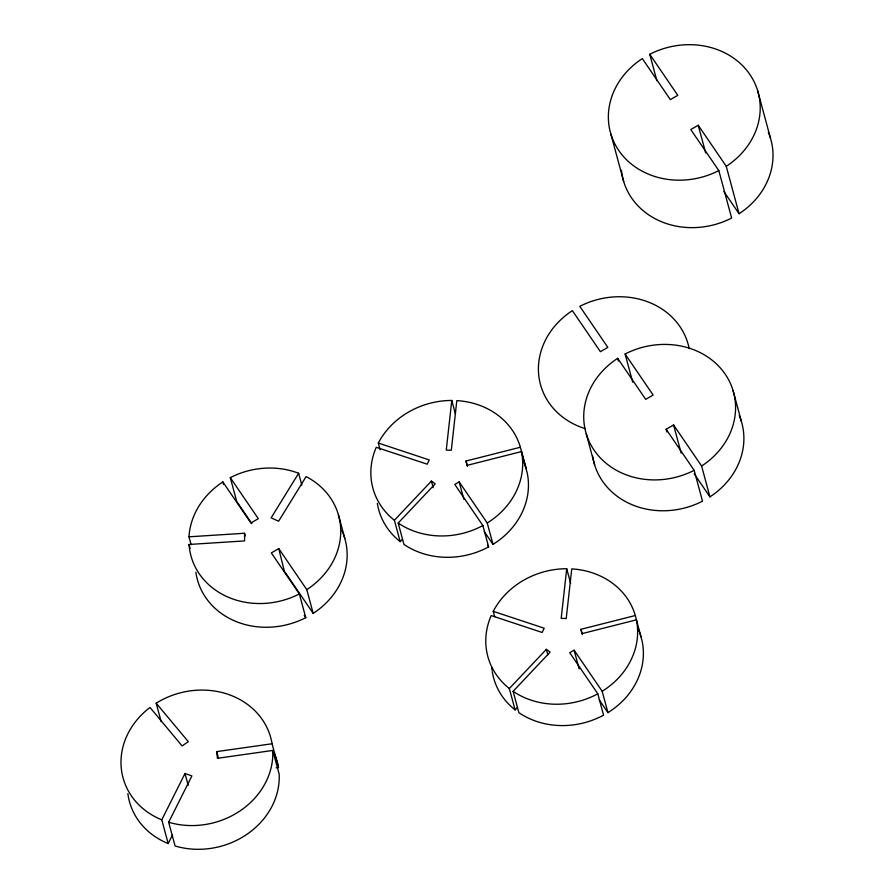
<?xml version="1.0" encoding="UTF-8"?>
<svg xmlns="http://www.w3.org/2000/svg" width="894" height="894" viewBox="0 0 894 894"><rect width="100%" height="100%" fill="white"/><g stroke="black" fill="none" stroke-linecap="round" stroke-linejoin="round"><path stroke-width="1.34" d="M380.106 449.727L378.307 443.055A76.526 67.061 -15.1 0 1 451.783 400.456L446.262 450.073L451.302 450.23L456.823 400.613A76.526 67.061 -15.1 0 1 520.375 447.246L526.141 468.601A76.526 67.061 -15.1 0 0 523.236 460.745M494.673 616.67L493.231 611.328A76.526 67.061 -15.1 0 1 566.718 568.729L561.197 618.357L566.226 618.503L571.758 568.886A76.526 67.061 -15.1 0 1 635.31 615.519L642.149 641.221A76.526 67.061 -15.1 0 1 607.942 712.63L599.17 699.79M172.531 834.873L168.184 843.567L161.78 819.832L185.002 773.489L191.897 775.903L168.675 822.245L175.079 845.981A76.526 67.061 -15.1 0 0 279.174 774.182L272.771 750.446L217.421 758.302L216.717 751.619L272.067 743.763L278.47 767.488L276.168 767.812M251.873 523.593L236.686 501.366L230.283 477.631A76.526 67.061 -15.1 0 1 298.641 473.261L271.117 517.861L278.593 521.213L306.117 476.614A76.526 67.061 -15.1 0 1 306.787 589.638L313.191 613.373A76.526 67.061 -15.1 0 0 341.899 530.611M402.479 539.171L400.166 541.619L394.399 520.263L431.411 481.084L435.188 483.855L398.188 523.035L403.943 544.39A76.526 67.061 -15.1 0 0 488.638 546.893L482.872 525.538L454.8 484.436L459.17 481.9L487.241 523.001L493.007 544.357A76.526 67.061 -15.1 0 0 527.214 472.948L521.448 451.582L467.093 465.361L466.009 461.025L520.375 447.246M517.414 707.445L515.1 709.892L509.334 688.536L546.346 649.357L550.123 652.128L513.111 691.308L518.878 712.663A76.526 67.061 -15.1 0 0 603.573 715.166L597.807 693.811L569.735 652.709L574.104 650.173L602.176 691.274L607.942 712.63M768.371 132.39A76.526 67.061 -15.1 0 1 739.059 213.744L726.252 166.284L698.214 125.238L690.783 129.552L718.821 170.586L731.627 218.047A76.526 67.061 -15.1 0 1 621.453 170.273M306.787 589.638L278.749 548.592L271.329 552.905L299.356 593.94L305.759 617.676A76.526 67.061 -15.1 0 1 195.864 572.205M284.694 572.596L278.749 548.592M666.868 431.958L666.142 429.276L673.573 424.974L701.611 466.02L709.937 496.863A76.526 67.061 -15.1 0 0 739.249 415.509M602.176 691.274A76.526 67.061 -15.1 0 0 636.383 619.855L582.028 633.634L580.944 629.298L635.31 615.519M191.126 544.725L188.992 536.813L244.554 533.26L245.269 535.897M190.109 548.424L189.036 544.468L244.598 540.915L244.554 533.26M378.307 443.055L429.243 459.941L427.209 464.187L376.262 447.302A76.526 67.061 -15.1 0 0 394.399 520.263M493.231 611.328L544.178 628.214L542.144 632.46L491.197 615.575A76.526 67.061 -15.1 0 0 509.334 688.536M272.067 743.763A76.526 67.061 -15.1 0 0 156.182 703.187L188.31 741.662L182.108 745.942L149.991 707.456A76.526 67.061 -15.1 0 0 161.78 819.832M726.252 166.284A76.526 67.061 -15.1 0 0 749.842 74.437A76.526 67.061 -15.1 0 0 649.748 54.277L677.786 95.323L670.355 99.636L642.328 58.591A76.526 67.061 -15.1 0 0 618.737 150.438A76.526 67.061 -15.1 0 0 718.821 170.586M723.872 191.517L739.059 213.744M701.611 466.02A76.526 67.061 -15.1 0 0 725.202 374.173A76.526 67.061 -15.1 0 0 625.107 354.013L653.145 395.059L645.714 399.361L617.676 358.326A76.526 67.061 -15.1 0 0 594.097 450.163A76.526 67.061 -15.1 0 0 694.18 470.322L702.505 501.176A76.526 67.061 -15.1 0 1 592.644 455.974M666.142 429.276L694.18 470.322M694.169 473.775L709.937 496.863M484.235 531.517L493.007 544.357M487.465 545.184L488.638 546.893M230.283 477.631L258.321 518.676L250.89 522.99L222.863 481.944A76.526 67.061 -15.1 0 0 188.992 536.813M285.152 572.328L313.191 613.373M304.206 615.396L305.759 617.676M757.676 90.763L770.483 138.224M698.214 125.238L705.69 152.93M649.748 54.277L656.866 80.65M733.035 390.499L741.361 421.342M610.893 134.111L623.699 181.571M673.573 424.974L681.172 453.146M625.107 354.013L632.706 382.185M617.676 358.326L618.402 361.008M586.252 433.836L594.577 464.69M566.718 568.729L570.674 583.413M580.944 629.298L582.385 634.639M574.104 650.173L579.144 668.857M546.346 649.357L547.787 654.699M451.783 400.456L455.392 413.81M466.009 461.025L467.45 466.366M459.17 481.9L463.852 499.254M431.411 481.084L433.21 487.755M338.401 514.765L344.805 538.49M298.641 473.261L301.837 485.129M222.863 481.944L223.567 484.582M216.717 751.619L218.494 758.201M185.002 773.489L188.198 785.357M156.182 703.187L161.166 721.637M585.257 428.662A76.526 67.061 -15.1 0 1 538.758 375.469A76.526 67.061 -15.1 0 1 572.372 310.643L600.399 351.688L607.831 347.386L579.804 306.34A76.526 67.061 -15.1 0 1 689.185 348.727M597.807 693.811A76.526 67.061 -15.1 0 1 513.111 691.308M515.1 709.892A76.526 67.061 -15.1 0 1 492.259 671.606M492.08 670.344A76.526 67.061 -15.1 0 1 491.789 667.784M637.657 627.912A76.526 67.061 -15.1 0 1 641.065 636.874M274.033 752.759A76.526 67.061 -15.1 0 1 278.47 767.488M168.184 843.567A76.526 67.061 -15.1 0 1 127.864 793.626M272.771 750.446A76.526 67.061 -15.1 0 1 168.675 822.245M299.356 593.94A76.526 67.061 -15.1 0 1 189.036 544.468M521.448 451.582A76.526 67.061 -15.1 0 1 487.241 523.001M482.872 525.538A76.526 67.061 -15.1 0 1 398.188 523.035M400.166 541.619A76.526 67.061 -15.1 0 1 377.335 503.333"/></g></svg>
